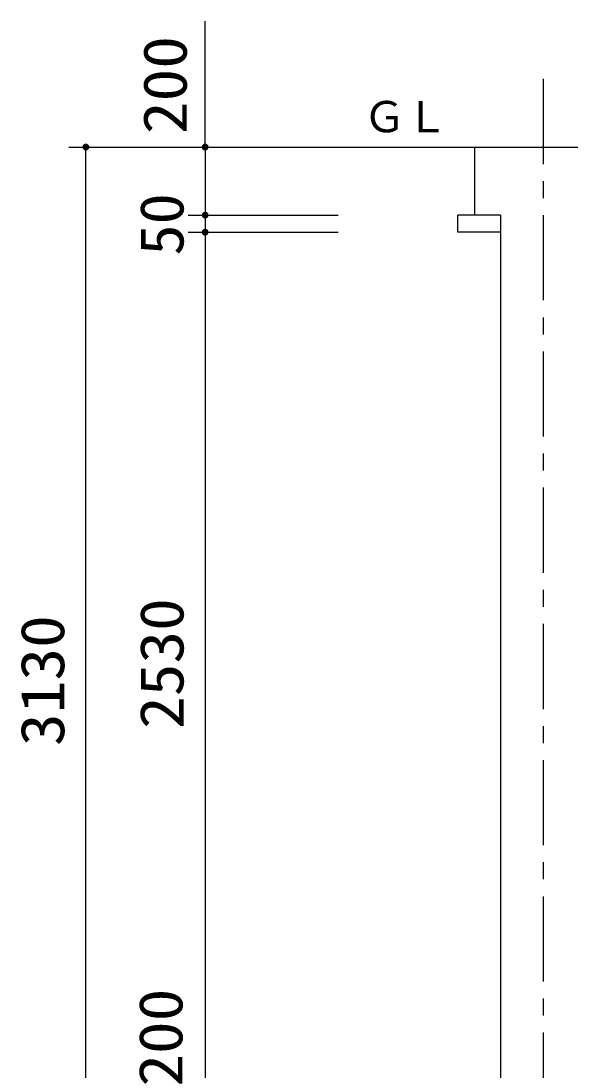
# Model space of a CAD drawing. Units: millimetres, scale not verified. Extents: x -14850 to 14850, y -10500 to 10500.
# Drawn here: x -2282 to -668, y -5705 to -2622 of the extents above; entities that cross this region are included whole.
import ezdxf
from ezdxf.enums import TextEntityAlignment as Align

# ---------------------------------------------------------------- set-up
doc = ezdxf.new("R2010")
doc.units = ezdxf.units.MM
doc.header["$LTSCALE"] = 50
doc.linetypes.add('CHAIN1', pattern=[8, 5, -1, 1, -1])
for name, color, linetype, lineweight in [('0-0_製作', 5, 'Continuous', 25), ('0-1_躯体', 3, 'Continuous', 25), ('0-2_機器', 3, 'Continuous', 25)]:
    doc.layers.add(name, color=color, linetype=linetype, lineweight=lineweight)
doc.styles.add('ＭＳ ゴシック', font='')
doc.styles.get('ＭＳ ゴシック').set_extended_font_data('MS Gothic')

msp = doc.modelspace()

# ---------------------------------------------------------------- linework, layer by layer
at = {"layer": '0-0_製作', "color": 2}
for p, q in [((-1741.89, -2992.39), (-1741.89, -2622.24)), ((-2141.89, -2992.39), (-1264.91, -2992.39)), ((-2091.89, -6122.39), (-2091.89, -2992.39)), ((-1741.89, -2992.39), (-1741.89, -3192.39)), ((-1791.89, -3192.39), (-1351.94, -3192.39)), ((-1741.89, -3192.39), (-1741.89, -3242.39)), ((-1791.89, -3242.39), (-1351.94, -3242.39)), ((-1791.89, -3242.39), (-1351.94, -3242.39)), ((-1741.89, -3242.39), (-1741.89, -5772.39))]:
    msp.add_line(p, q, dxfattribs=at)
at = {"layer": '0-0_製作'}
for points in [[(-2101.4, -2989.3), (-2091.89, -2992.39), (-2101.71, -2990.51)], [(-2100.94, -2988.13), (-2091.89, -2992.39), (-2101.4, -2989.3)], [(-2100.33, -2987.03), (-2091.89, -2992.39), (-2100.94, -2988.13)], [(-2099.59, -2986.01), (-2091.89, -2992.39), (-2100.33, -2987.03)], [(-2099.59, -2986.01), (-2091.89, -2982.39), (-2091.89, -2992.39)], [(-2098.73, -2985.1), (-2091.89, -2982.39), (-2099.59, -2986.01)], [(-2097.77, -2984.3), (-2091.89, -2982.39), (-2098.73, -2985.1)], [(-2096.71, -2983.62), (-2091.89, -2982.39), (-2097.77, -2984.3)], [(-2095.57, -2983.09), (-2091.89, -2982.39), (-2096.71, -2983.62)], [(-2094.37, -2982.7), (-2091.89, -2982.39), (-2095.57, -2983.09)], [(-2093.14, -2982.47), (-2091.89, -2982.39), (-2094.37, -2982.7)], [(-2091.89, -2982.39), (-2081.89, -2992.39), (-2091.89, -2992.39)], [(-2091.89, -2982.39), (-2081.97, -2991.13), (-2081.89, -2992.39)], [(-2091.89, -2982.39), (-2082.2, -2989.9), (-2081.97, -2991.13)], [(-2091.89, -2982.39), (-2082.59, -2988.71), (-2082.2, -2989.9)], [(-2091.26, -2982.41), (-2082.59, -2988.71), (-2091.89, -2982.39)], [(-2091.26, -2982.41), (-2083.12, -2987.57), (-2082.59, -2988.71)], [(-2090.01, -2982.56), (-2083.12, -2987.57), (-2091.26, -2982.41)], [(-2090.01, -2982.56), (-2083.8, -2986.51), (-2083.12, -2987.57)], [(-2088.8, -2982.88), (-2083.8, -2986.51), (-2090.01, -2982.56)], [(-2088.8, -2982.88), (-2084.6, -2985.54), (-2083.8, -2986.51)], [(-2087.63, -2983.34), (-2084.6, -2985.54), (-2088.8, -2982.88)], [(-2087.63, -2983.34), (-2085.51, -2984.68), (-2084.6, -2985.54)], [(-2086.53, -2983.94), (-2085.51, -2984.68), (-2087.63, -2983.34)], [(-1751.4, -2989.3), (-1741.89, -2992.39), (-1751.71, -2990.51)], [(-1750.94, -2988.13), (-1741.89, -2992.39), (-1751.4, -2989.3)], [(-1750.33, -2987.03), (-1741.89, -2992.39), (-1750.94, -2988.13)], [(-1750.33, -2987.03), (-1741.89, -2982.39), (-1741.89, -2992.39)], [(-1749.59, -2986.01), (-1741.89, -2982.39), (-1750.33, -2987.03)], [(-1748.73, -2985.1), (-1741.89, -2982.39), (-1749.59, -2986.01)], [(-1747.77, -2984.3), (-1741.89, -2982.39), (-1748.73, -2985.1)], [(-1746.71, -2983.62), (-1741.89, -2982.39), (-1747.77, -2984.3)], [(-1745.57, -2983.09), (-1741.89, -2982.39), (-1746.71, -2983.62)], [(-1744.37, -2982.7), (-1741.89, -2982.39), (-1745.57, -2983.09)], [(-1743.14, -2982.47), (-1741.89, -2982.39), (-1744.37, -2982.7)], [(-1741.89, -2982.39), (-1731.89, -2992.39), (-1741.89, -2992.39)], [(-1741.89, -2982.39), (-1731.97, -2991.13), (-1731.89, -2992.39)], [(-1741.89, -2982.39), (-1732.2, -2989.9), (-1731.97, -2991.13)], [(-1741.89, -2982.39), (-1732.59, -2988.71), (-1732.2, -2989.9)], [(-1741.89, -2982.39), (-1733.12, -2987.57), (-1732.59, -2988.71)], [(-1741.89, -2982.39), (-1733.8, -2986.51), (-1733.12, -2987.57)], [(-1741.26, -2982.41), (-1733.8, -2986.51), (-1741.89, -2982.39)], [(-1740.01, -2982.56), (-1733.8, -2986.51), (-1741.26, -2982.41)], [(-1740.01, -2982.56), (-1734.6, -2985.54), (-1733.8, -2986.51)], [(-1738.8, -2982.88), (-1734.6, -2985.54), (-1740.01, -2982.56)], [(-1738.8, -2982.88), (-1735.51, -2984.68), (-1734.6, -2985.54)], [(-1737.63, -2983.34), (-1735.51, -2984.68), (-1738.8, -2982.88)], [(-1737.63, -2983.34), (-1736.53, -2983.94), (-1735.51, -2984.68)], [(-2101.87, -2991.76), (-2091.89, -2992.39), (-2101.89, -2992.39)], [(-2101.89, -2992.39), (-2091.89, -2992.39), (-2101.81, -2993.64)], [(-2101.71, -2990.51), (-2091.89, -2992.39), (-2101.87, -2991.76)], [(-2101.81, -2993.64), (-2091.89, -2992.39), (-2101.57, -2994.87)], [(-2101.57, -2994.87), (-2091.89, -2992.39), (-2091.89, -3002.39)], [(-2101.57, -2994.87), (-2091.89, -3002.39), (-2101.19, -2996.07)], [(-2101.19, -2996.07), (-2092.52, -3002.37), (-2100.65, -2997.21)], [(-2101.19, -2996.07), (-2091.89, -3002.39), (-2092.52, -3002.37)], [(-2100.65, -2997.21), (-2093.76, -3002.21), (-2099.98, -2998.27)], [(-2100.65, -2997.21), (-2092.52, -3002.37), (-2093.76, -3002.21)], [(-2099.98, -2998.27), (-2094.98, -3001.9), (-2099.18, -2999.23)], [(-2099.98, -2998.27), (-2093.76, -3002.21), (-2094.98, -3001.9)], [(-2099.18, -2999.23), (-2096.15, -3001.44), (-2098.26, -3000.09)], [(-2099.18, -2999.23), (-2094.98, -3001.9), (-2096.15, -3001.44)], [(-2098.26, -3000.09), (-2096.15, -3001.44), (-2097.25, -3000.83)], [(-2091.89, -2992.39), (-2090.63, -3002.31), (-2091.89, -3002.39)], [(-2091.89, -2992.39), (-2089.4, -3002.07), (-2090.63, -3002.31)], [(-2091.89, -2992.39), (-2088.21, -3001.69), (-2089.4, -3002.07)], [(-2091.89, -2992.39), (-2087.07, -3001.15), (-2088.21, -3001.69)], [(-2091.89, -2992.39), (-2086.01, -3000.48), (-2087.07, -3001.15)], [(-2091.89, -2992.39), (-2085.04, -2999.68), (-2086.01, -3000.48)], [(-2091.89, -2992.39), (-2084.18, -2998.76), (-2085.04, -2999.68)], [(-2091.89, -2992.39), (-2083.44, -2997.75), (-2084.18, -2998.76)], [(-2081.89, -2992.39), (-2083.44, -2997.75), (-2091.89, -2992.39)], [(-2081.89, -2992.39), (-2082.84, -2996.65), (-2083.44, -2997.75)], [(-2081.89, -2992.39), (-2082.38, -2995.48), (-2082.84, -2996.65)], [(-2081.89, -2992.39), (-2082.06, -2994.26), (-2082.38, -2995.48)], [(-2081.89, -2992.39), (-2081.91, -2993.02), (-2082.06, -2994.26)], [(-1751.87, -2991.76), (-1741.89, -2992.39), (-1751.89, -2992.39)], [(-1751.89, -2992.39), (-1741.89, -2992.39), (-1751.81, -2993.64)], [(-1751.71, -2990.51), (-1741.89, -2992.39), (-1751.87, -2991.76)], [(-1751.81, -2993.64), (-1741.89, -2992.39), (-1751.57, -2994.87)], [(-1751.57, -2994.87), (-1741.89, -2992.39), (-1751.19, -2996.07)], [(-1751.19, -2996.07), (-1741.89, -2992.39), (-1750.65, -2997.21)], [(-1750.65, -2997.21), (-1741.89, -2992.39), (-1741.89, -3002.39)], [(-1750.65, -2997.21), (-1742.52, -3002.37), (-1749.98, -2998.27)], [(-1750.65, -2997.21), (-1741.89, -3002.39), (-1742.52, -3002.37)], [(-1749.98, -2998.27), (-1743.76, -3002.21), (-1749.18, -2999.23)], [(-1749.98, -2998.27), (-1742.52, -3002.37), (-1743.76, -3002.21)], [(-1749.18, -2999.23), (-1744.98, -3001.9), (-1748.26, -3000.09)], [(-1749.18, -2999.23), (-1743.76, -3002.21), (-1744.98, -3001.9)], [(-1748.26, -3000.09), (-1746.15, -3001.44), (-1747.25, -3000.83)], [(-1748.26, -3000.09), (-1744.98, -3001.9), (-1746.15, -3001.44)], [(-1741.89, -2992.39), (-1740.63, -3002.31), (-1741.89, -3002.39)], [(-1741.89, -2992.39), (-1739.4, -3002.07), (-1740.63, -3002.31)], [(-1741.89, -2992.39), (-1738.21, -3001.69), (-1739.4, -3002.07)], [(-1741.89, -2992.39), (-1737.07, -3001.15), (-1738.21, -3001.69)], [(-1741.89, -2992.39), (-1736.01, -3000.48), (-1737.07, -3001.15)], [(-1741.89, -2992.39), (-1735.04, -2999.68), (-1736.01, -3000.48)], [(-1741.89, -2992.39), (-1734.18, -2998.76), (-1735.04, -2999.68)], [(-1741.89, -2992.39), (-1733.44, -2997.75), (-1734.18, -2998.76)], [(-1741.89, -2992.39), (-1732.84, -2996.65), (-1733.44, -2997.75)], [(-1731.89, -2992.39), (-1732.84, -2996.65), (-1741.89, -2992.39)], [(-1731.89, -2992.39), (-1732.38, -2995.48), (-1732.84, -2996.65)], [(-1731.89, -2992.39), (-1732.06, -2994.26), (-1732.38, -2995.48)], [(-1731.89, -2992.39), (-1731.91, -2993.02), (-1732.06, -2994.26)], [(-1751.87, -3191.76), (-1741.89, -3192.39), (-1751.89, -3192.39)], [(-1751.89, -3192.39), (-1741.89, -3192.39), (-1751.81, -3193.64)], [(-1751.71, -3190.51), (-1741.89, -3192.39), (-1751.87, -3191.76)], [(-1751.81, -3193.64), (-1741.89, -3192.39), (-1751.57, -3194.87)], [(-1751.4, -3189.3), (-1741.89, -3192.39), (-1751.71, -3190.51)], [(-1751.57, -3194.87), (-1741.89, -3192.39), (-1751.19, -3196.07)], [(-1750.94, -3188.13), (-1741.89, -3192.39), (-1751.4, -3189.3)], [(-1751.19, -3196.07), (-1741.89, -3192.39), (-1750.65, -3197.21)], [(-1750.33, -3187.03), (-1741.89, -3192.39), (-1750.94, -3188.13)], [(-1750.65, -3197.21), (-1741.89, -3192.39), (-1741.89, -3202.39)], [(-1750.65, -3197.21), (-1741.89, -3202.39), (-1749.98, -3198.27)], [(-1750.33, -3187.03), (-1741.89, -3182.39), (-1741.89, -3192.39)], [(-1749.59, -3186.01), (-1741.89, -3182.39), (-1750.33, -3187.03)], [(-1749.98, -3198.27), (-1742.52, -3202.37), (-1749.18, -3199.23)], [(-1749.98, -3198.27), (-1741.89, -3202.39), (-1742.52, -3202.37)], [(-1748.73, -3185.1), (-1741.89, -3182.39), (-1749.59, -3186.01)], [(-1749.18, -3199.23), (-1743.76, -3202.21), (-1748.26, -3200.09)], [(-1749.18, -3199.23), (-1742.52, -3202.37), (-1743.76, -3202.21)], [(-1747.77, -3184.3), (-1741.89, -3182.39), (-1748.73, -3185.1)], [(-1748.26, -3200.09), (-1744.98, -3201.9), (-1747.25, -3200.83)], [(-1748.26, -3200.09), (-1743.76, -3202.21), (-1744.98, -3201.9)], [(-1746.71, -3183.62), (-1741.89, -3182.39), (-1747.77, -3184.3)], [(-1747.25, -3200.83), (-1744.98, -3201.9), (-1746.15, -3201.44)], [(-1745.57, -3183.09), (-1741.89, -3182.39), (-1746.71, -3183.62)], [(-1744.37, -3182.7), (-1741.89, -3182.39), (-1745.57, -3183.09)], [(-1743.14, -3182.47), (-1741.89, -3182.39), (-1744.37, -3182.7)], [(-1741.89, -3182.39), (-1731.89, -3192.39), (-1741.89, -3192.39)], [(-1741.89, -3182.39), (-1731.97, -3191.13), (-1731.89, -3192.39)], [(-1741.89, -3182.39), (-1732.2, -3189.9), (-1731.97, -3191.13)], [(-1741.89, -3182.39), (-1732.59, -3188.71), (-1732.2, -3189.9)], [(-1741.89, -3182.39), (-1733.12, -3187.57), (-1732.59, -3188.71)], [(-1741.89, -3182.39), (-1733.8, -3186.51), (-1733.12, -3187.57)], [(-1741.26, -3182.41), (-1733.8, -3186.51), (-1741.89, -3182.39)], [(-1741.89, -3192.39), (-1740.63, -3202.31), (-1741.89, -3202.39)], [(-1741.89, -3192.39), (-1739.4, -3202.07), (-1740.63, -3202.31)], [(-1741.89, -3192.39), (-1738.21, -3201.69), (-1739.4, -3202.07)], [(-1741.89, -3192.39), (-1737.07, -3201.15), (-1738.21, -3201.69)], [(-1741.89, -3192.39), (-1736.01, -3200.48), (-1737.07, -3201.15)], [(-1741.89, -3192.39), (-1735.04, -3199.68), (-1736.01, -3200.48)], [(-1741.89, -3192.39), (-1734.18, -3198.76), (-1735.04, -3199.68)], [(-1741.89, -3192.39), (-1733.44, -3197.75), (-1734.18, -3198.76)], [(-1741.89, -3192.39), (-1732.84, -3196.65), (-1733.44, -3197.75)], [(-1731.89, -3192.39), (-1732.84, -3196.65), (-1741.89, -3192.39)], [(-1741.26, -3182.41), (-1734.6, -3185.54), (-1733.8, -3186.51)], [(-1740.01, -3182.56), (-1734.6, -3185.54), (-1741.26, -3182.41)], [(-1740.01, -3182.56), (-1735.51, -3184.68), (-1734.6, -3185.54)], [(-1738.8, -3182.88), (-1735.51, -3184.68), (-1740.01, -3182.56)], [(-1738.8, -3182.88), (-1736.53, -3183.94), (-1735.51, -3184.68)], [(-1737.63, -3183.34), (-1736.53, -3183.94), (-1738.8, -3182.88)], [(-1731.89, -3192.39), (-1732.38, -3195.48), (-1732.84, -3196.65)], [(-1731.89, -3192.39), (-1732.06, -3194.26), (-1732.38, -3195.48)], [(-1731.89, -3192.39), (-1731.91, -3193.02), (-1732.06, -3194.26)], [(-1750.33, -3237.03), (-1741.89, -3242.39), (-1750.94, -3238.13)], [(-1750.33, -3237.03), (-1741.89, -3242.39), (-1750.94, -3238.13)], [(-1750.33, -3237.03), (-1741.89, -3232.39), (-1741.89, -3242.39)], [(-1749.59, -3236.01), (-1741.89, -3232.39), (-1750.33, -3237.03)], [(-1750.33, -3237.03), (-1741.89, -3232.39), (-1741.89, -3242.39)], [(-1749.59, -3236.01), (-1741.89, -3232.39), (-1750.33, -3237.03)], [(-1748.73, -3235.1), (-1741.89, -3232.39), (-1749.59, -3236.01)], [(-1748.73, -3235.1), (-1741.89, -3232.39), (-1749.59, -3236.01)], [(-1747.77, -3234.3), (-1741.89, -3232.39), (-1748.73, -3235.1)], [(-1747.77, -3234.3), (-1741.89, -3232.39), (-1748.73, -3235.1)], [(-1746.71, -3233.63), (-1741.89, -3232.39), (-1747.77, -3234.3)], [(-1746.71, -3233.63), (-1741.89, -3232.39), (-1747.77, -3234.3)], [(-1745.57, -3233.09), (-1741.89, -3232.39), (-1746.71, -3233.63)], [(-1745.57, -3233.09), (-1741.89, -3232.39), (-1746.71, -3233.63)], [(-1744.37, -3232.7), (-1741.89, -3232.39), (-1745.57, -3233.09)], [(-1744.37, -3232.7), (-1741.89, -3232.39), (-1745.57, -3233.09)], [(-1743.14, -3232.47), (-1741.89, -3232.39), (-1744.37, -3232.7)], [(-1743.14, -3232.47), (-1741.89, -3232.39), (-1744.37, -3232.7)], [(-1741.89, -3232.39), (-1731.89, -3242.39), (-1741.89, -3242.39)], [(-1741.89, -3232.39), (-1731.97, -3241.13), (-1731.89, -3242.39)], [(-1741.89, -3232.39), (-1732.2, -3239.9), (-1731.97, -3241.13)], [(-1741.89, -3232.39), (-1732.59, -3238.71), (-1732.2, -3239.9)], [(-1741.89, -3232.39), (-1733.12, -3237.57), (-1732.59, -3238.71)], [(-1741.89, -3232.39), (-1733.8, -3236.51), (-1733.12, -3237.57)], [(-1741.26, -3232.41), (-1733.8, -3236.51), (-1741.89, -3232.39)], [(-1741.89, -3232.39), (-1731.89, -3242.39), (-1741.89, -3242.39)], [(-1741.89, -3232.39), (-1731.97, -3241.13), (-1731.89, -3242.39)], [(-1741.89, -3232.39), (-1732.2, -3239.9), (-1731.97, -3241.13)], [(-1741.89, -3232.39), (-1732.59, -3238.71), (-1732.2, -3239.9)], [(-1741.89, -3232.39), (-1733.12, -3237.57), (-1732.59, -3238.71)], [(-1741.89, -3232.39), (-1733.8, -3236.51), (-1733.12, -3237.57)], [(-1741.26, -3232.41), (-1733.8, -3236.51), (-1741.89, -3232.39)], [(-1741.26, -3232.41), (-1734.6, -3235.54), (-1733.8, -3236.51)], [(-1740.01, -3232.57), (-1734.6, -3235.54), (-1741.26, -3232.41)], [(-1741.26, -3232.41), (-1734.6, -3235.54), (-1733.8, -3236.51)], [(-1740.01, -3232.57), (-1734.6, -3235.54), (-1741.26, -3232.41)], [(-1740.01, -3232.57), (-1735.51, -3234.68), (-1734.6, -3235.54)], [(-1738.8, -3232.88), (-1735.51, -3234.68), (-1740.01, -3232.57)], [(-1740.01, -3232.57), (-1735.51, -3234.68), (-1734.6, -3235.54)], [(-1738.8, -3232.88), (-1735.51, -3234.68), (-1740.01, -3232.57)], [(-1738.8, -3232.88), (-1736.53, -3233.94), (-1735.51, -3234.68)], [(-1737.63, -3233.34), (-1736.53, -3233.94), (-1738.8, -3232.88)], [(-1738.8, -3232.88), (-1736.53, -3233.94), (-1735.51, -3234.68)], [(-1737.63, -3233.34), (-1736.53, -3233.94), (-1738.8, -3232.88)], [(-1751.87, -3241.76), (-1741.89, -3242.39), (-1751.89, -3242.39)], [(-1751.87, -3241.76), (-1741.89, -3242.39), (-1751.89, -3242.39)], [(-1751.89, -3242.39), (-1741.89, -3242.39), (-1751.81, -3243.64)], [(-1751.89, -3242.39), (-1741.89, -3242.39), (-1751.81, -3243.64)], [(-1751.71, -3240.51), (-1741.89, -3242.39), (-1751.87, -3241.76)], [(-1751.71, -3240.51), (-1741.89, -3242.39), (-1751.87, -3241.76)], [(-1751.81, -3243.64), (-1741.89, -3242.39), (-1751.57, -3244.87)], [(-1751.81, -3243.64), (-1741.89, -3242.39), (-1751.57, -3244.87)], [(-1751.4, -3239.3), (-1741.89, -3242.39), (-1751.71, -3240.51)], [(-1751.4, -3239.3), (-1741.89, -3242.39), (-1751.71, -3240.51)], [(-1751.57, -3244.87), (-1741.89, -3242.39), (-1751.19, -3246.07)], [(-1751.57, -3244.87), (-1741.89, -3242.39), (-1751.19, -3246.07)], [(-1750.94, -3238.13), (-1741.89, -3242.39), (-1751.4, -3239.3)], [(-1750.94, -3238.13), (-1741.89, -3242.39), (-1751.4, -3239.3)], [(-1751.19, -3246.07), (-1741.89, -3242.39), (-1750.65, -3247.21)], [(-1751.19, -3246.07), (-1741.89, -3242.39), (-1750.65, -3247.21)], [(-1750.65, -3247.21), (-1741.89, -3242.39), (-1741.89, -3252.39)], [(-1750.65, -3247.21), (-1741.89, -3242.39), (-1741.89, -3252.39)], [(-1750.65, -3247.21), (-1741.89, -3252.39), (-1749.98, -3248.27)], [(-1750.65, -3247.21), (-1741.89, -3252.39), (-1749.98, -3248.27)], [(-1749.98, -3248.27), (-1742.52, -3252.37), (-1749.18, -3249.23)], [(-1749.98, -3248.27), (-1741.89, -3252.39), (-1742.52, -3252.37)], [(-1749.98, -3248.27), (-1742.52, -3252.37), (-1749.18, -3249.23)], [(-1749.98, -3248.27), (-1741.89, -3252.39), (-1742.52, -3252.37)], [(-1749.18, -3249.23), (-1743.76, -3252.21), (-1748.26, -3250.09)], [(-1749.18, -3249.23), (-1742.52, -3252.37), (-1743.76, -3252.21)], [(-1749.18, -3249.23), (-1743.76, -3252.21), (-1748.26, -3250.09)], [(-1749.18, -3249.23), (-1742.52, -3252.37), (-1743.76, -3252.21)], [(-1748.26, -3250.09), (-1744.98, -3251.9), (-1747.25, -3250.83)], [(-1748.26, -3250.09), (-1743.76, -3252.21), (-1744.98, -3251.9)], [(-1748.26, -3250.09), (-1744.98, -3251.9), (-1747.25, -3250.83)], [(-1748.26, -3250.09), (-1743.76, -3252.21), (-1744.98, -3251.9)], [(-1747.25, -3250.83), (-1744.98, -3251.9), (-1746.15, -3251.44)], [(-1747.25, -3250.83), (-1744.98, -3251.9), (-1746.15, -3251.44)], [(-1741.89, -3242.39), (-1740.63, -3252.31), (-1741.89, -3252.39)], [(-1741.89, -3242.39), (-1739.4, -3252.07), (-1740.63, -3252.31)], [(-1741.89, -3242.39), (-1738.21, -3251.69), (-1739.4, -3252.07)], [(-1741.89, -3242.39), (-1737.07, -3251.15), (-1738.21, -3251.69)], [(-1741.89, -3242.39), (-1736.01, -3250.48), (-1737.07, -3251.15)], [(-1741.89, -3242.39), (-1735.04, -3249.68), (-1736.01, -3250.48)], [(-1741.89, -3242.39), (-1734.18, -3248.76), (-1735.04, -3249.68)], [(-1741.89, -3242.39), (-1733.44, -3247.75), (-1734.18, -3248.76)], [(-1741.89, -3242.39), (-1732.84, -3246.65), (-1733.44, -3247.75)], [(-1731.89, -3242.39), (-1732.84, -3246.65), (-1741.89, -3242.39)], [(-1741.89, -3242.39), (-1740.63, -3252.31), (-1741.89, -3252.39)], [(-1741.89, -3242.39), (-1739.4, -3252.07), (-1740.63, -3252.31)], [(-1741.89, -3242.39), (-1738.21, -3251.69), (-1739.4, -3252.07)], [(-1741.89, -3242.39), (-1737.07, -3251.15), (-1738.21, -3251.69)], [(-1741.89, -3242.39), (-1736.01, -3250.48), (-1737.07, -3251.15)], [(-1741.89, -3242.39), (-1735.04, -3249.68), (-1736.01, -3250.48)], [(-1741.89, -3242.39), (-1734.18, -3248.76), (-1735.04, -3249.68)], [(-1741.89, -3242.39), (-1733.44, -3247.75), (-1734.18, -3248.76)], [(-1741.89, -3242.39), (-1732.84, -3246.65), (-1733.44, -3247.75)], [(-1731.89, -3242.39), (-1732.84, -3246.65), (-1741.89, -3242.39)], [(-1731.89, -3242.39), (-1732.38, -3245.48), (-1732.84, -3246.65)], [(-1731.89, -3242.39), (-1732.38, -3245.48), (-1732.84, -3246.65)], [(-1731.89, -3242.39), (-1732.06, -3244.26), (-1732.38, -3245.48)], [(-1731.89, -3242.39), (-1732.06, -3244.26), (-1732.38, -3245.48)], [(-1731.89, -3242.39), (-1731.91, -3243.02), (-1732.06, -3244.26)], [(-1731.89, -3242.39), (-1731.91, -3243.02), (-1732.06, -3244.26)]]:
    msp.add_solid(points, dxfattribs=at)
at = {"layer": '0-2_機器', "color": 2, "linetype": 'CHAIN1'}
msp.add_line((-750.13, -2792.39), (-750.13, -6342.08), dxfattribs=at)
at = {"layer": '0-2_機器', "color": 2}
for p, q in [((-1264.91, -2992.39), (2549.04, -2992.39)), ((-950.13, -3192.39), (-950.13, -2992.39)), ((-875.13, -3192.39), (-1000.13, -3192.39)), ((-875.13, -3192.39), (-875.13, -5772.39))]:
    msp.add_line(p, q, dxfattribs=at)
msp.add_lwpolyline([(-875.13, -3242.39), (-1000.13, -3242.39), (-1000.13, -3192.39)], dxfattribs=at)

# ---------------------------------------------------------------- texts
at = {"layer": '0-0_製作', "color": 4, "style": 'ＭＳ ゴシック'}
for s, width, p in [('200', 1.1, (-1757.34, -2954.48)), ('50', 1.05, (-1766.89, -3311.14)), ('2530', 1.1, (-1766.89, -4701.14)), ('3130', 1.1, (-2116.89, -4751.14)), ('200', 1.1, (-1770.03, -5751.45))]:
    msp.add_text(s, height=128.4, rotation=90, dxfattribs=dict(at, width=width)).set_placement(p, align=Align.BOTTOM_LEFT)
at = {"layer": '0-1_躯体', "color": 4, "style": 'ＭＳ ゴシック'}
msp.add_text('ＧＬ', height=91.79, dxfattribs=at).set_placement((-1278.49, -2976.39), align=Align.BOTTOM_LEFT)

doc.saveas('drawing.dxf')
